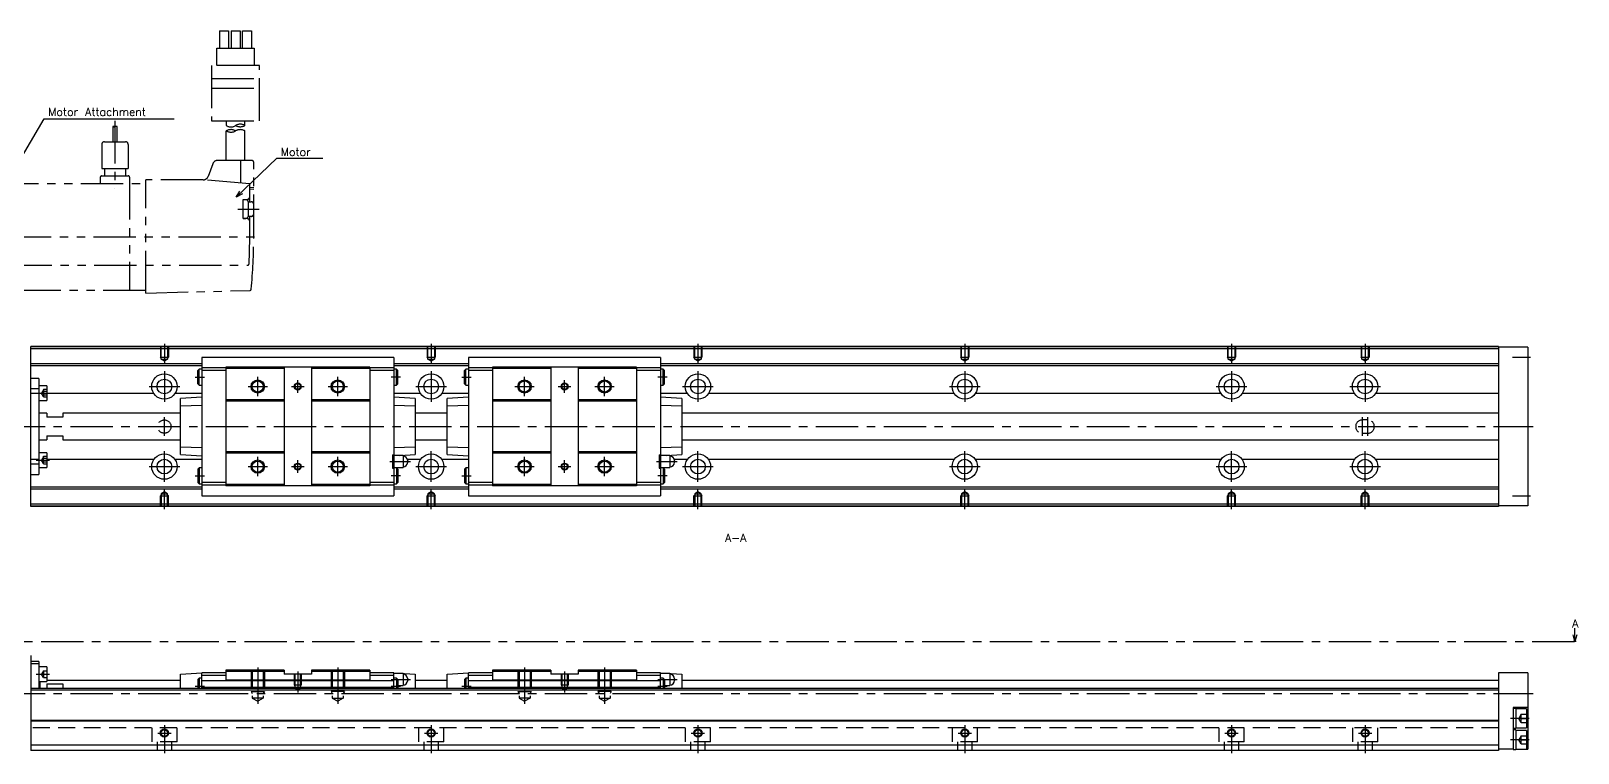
# Model space of a CAD drawing. Extents: x -2 to 875, y -8 to 279.
# Drawn here: x 295 to 875, y 9 to 279 of the extents above; entities that cross this region are included whole.
import ezdxf

# ---------------------------------------------------------------- set-up
doc = ezdxf.new("R2010")
doc.units = 0
doc.header["$LTSCALE"] = 0.5
for name, pattern in [('CENTER', [50.8, 31.75, -6.35, 6.35, -6.35]), ('DASHED', [19.05, 12.7, -6.35]), ('PHANTOM', [63.5, 31.75, -6.35, 6.35, -6.35, 6.35, -6.35])]:
    doc.linetypes.add(name, pattern=pattern)
for name, color, linetype in [('MSM_CENTER', 1, 'CENTER'), ('MSM_CONTINUOUS', 7, 'CONTINUOUS'), ('MSM_DASHED', 4, 'DASHED'), ('MSM_IMAGINARY', 6, 'PHANTOM'), ('MSM_NARROW', 5, 'CONTINUOUS'), ('MSM_PART_NUMBER', 7, 'CONTINUOUS')]:
    doc.layers.add(name, color=color, linetype=linetype)
doc.styles.get("Standard").update_dxf_attribs({"font": 'txt.shx', "height": 3, "bigfont": 'bigfont.shx'})

msp = doc.modelspace()

# ---------------------------------------------------------------- linework, layer by layer
at = {"layer": 'MSM_CENTER'}
for p, q in [((344.76, 162.3), (344.76, 154.79)), ((444.76, 162.3), (444.76, 154.79)), ((544.76, 162.3), (544.76, 154.79)), ((644.76, 162.3), (644.76, 154.79)), ((744.76, 162.3), (744.76, 154.79)), ((794.76, 162.3), (794.76, 154.79)), ((850.01, 157.3), (856.76, 157.3)), ((344.76, 152.05), (344.76, 140.55)), ((444.76, 152.05), (444.76, 140.55)), ((544.76, 152.05), (544.76, 140.55)), ((644.76, 152.05), (644.76, 140.55)), ((744.76, 152.05), (744.76, 140.55)), ((794.76, 152.05), (794.76, 140.55)), ((339.01, 146.3), (350.51, 146.3)), ((356.26, 149.8), (359.76, 149.8)), ((376.14, 146.3), (383.39, 146.3)), ((379.76, 142.67), (379.76, 149.92)), ((392.4, 146.3), (397.13, 146.3)), ((394.76, 143.93), (394.76, 148.66)), ((406.14, 146.3), (413.39, 146.3)), ((409.76, 142.67), (409.76, 149.92)), ((433.26, 149.8), (429.76, 149.8)), ((439.01, 146.3), (450.51, 146.3)), ((456.26, 149.8), (459.76, 149.8)), ((476.14, 146.3), (483.39, 146.3)), ((479.76, 142.67), (479.76, 149.92)), ((492.4, 146.3), (497.13, 146.3)), ((494.76, 143.93), (494.76, 148.66)), ((506.14, 146.3), (513.39, 146.3)), ((509.76, 142.67), (509.76, 149.92)), ((533.26, 149.8), (529.76, 149.8)), ((539.01, 146.3), (550.51, 146.3)), ((639.01, 146.3), (650.51, 146.3)), ((739.01, 146.3), (750.51, 146.3)), ((789.01, 146.3), (800.51, 146.3)), ((296.76, 143.85), (301.76, 143.85)), ((344.76, 127.8), (344.76, 134.8)), ((793.76, 127.8), (793.76, 134.8)), ((795.76, 127.8), (795.76, 134.8)), ((258.76, 131.3), (857.76, 131.3)), ((344.76, 110.55), (344.76, 122.05)), ((444.76, 110.55), (444.76, 122.05)), ((544.76, 110.55), (544.76, 122.05)), ((644.76, 110.55), (644.76, 122.05)), ((744.76, 110.55), (744.76, 122.05)), ((794.76, 110.55), (794.76, 122.05)), ((296.76, 118.74), (301.76, 118.74)), ((339.01, 116.3), (350.51, 116.3)), ((376.14, 116.3), (383.39, 116.3)), ((379.76, 112.67), (379.76, 119.92)), ((392.4, 116.3), (397.13, 116.3)), ((394.76, 113.93), (394.76, 118.66)), ((406.14, 116.3), (413.39, 116.3)), ((409.76, 112.67), (409.76, 119.92)), ((429.26, 118.2), (436.96, 118.2)), ((439.01, 116.3), (450.51, 116.3)), ((476.14, 116.3), (483.39, 116.3)), ((479.76, 112.67), (479.76, 119.92)), ((492.4, 116.3), (497.13, 116.3)), ((494.76, 113.93), (494.76, 118.66)), ((506.14, 116.3), (513.39, 116.3)), ((509.76, 112.67), (509.76, 119.92)), ((529.26, 118.2), (536.96, 118.2)), ((539.01, 116.3), (550.51, 116.3)), ((639.01, 116.3), (650.51, 116.3)), ((739.01, 116.3), (750.51, 116.3)), ((789.01, 116.3), (800.51, 116.3)), ((356.26, 112.8), (359.76, 112.8)), ((433.26, 112.8), (429.76, 112.8)), ((456.26, 112.8), (459.76, 112.8)), ((533.26, 112.8), (529.76, 112.8)), ((344.76, 100.3), (344.76, 107.81)), ((444.76, 100.3), (444.76, 107.81)), ((544.76, 100.3), (544.76, 107.81)), ((644.76, 100.3), (644.76, 107.81)), ((744.76, 100.3), (744.76, 107.81)), ((794.76, 100.3), (794.76, 107.81)), ((850.01, 105.3), (856.76, 105.3)), ((247.76, 50.8), (873.42, 50.8)), ((379.76, 41), (379.76, 27.41)), ((409.76, 41), (409.76, 27.41)), ((479.76, 41), (479.76, 27.41)), ((509.76, 41), (509.76, 27.41)), ((296.76, 38.55), (301.76, 38.55)), ((394.76, 39.5), (394.76, 31.69)), ((429.76, 36.5), (436.96, 36.5)), ((494.76, 39.5), (494.76, 31.69)), ((529.76, 36.5), (536.96, 36.5)), ((258.76, 31.3), (857.76, 31.3)), ((356.26, 34.1), (359.76, 34.1)), ((429.76, 34.1), (433.26, 34.1)), ((456.26, 34.1), (459.76, 34.1)), ((529.76, 34.1), (533.26, 34.1)), ((344.76, 19.5), (344.76, 9)), ((444.76, 19.5), (444.76, 9)), ((544.76, 19.5), (544.76, 9)), ((644.76, 19.5), (644.76, 9)), ((744.76, 19.5), (744.76, 9)), ((794.76, 19.5), (794.76, 9)), ((856.26, 22), (849.26, 22)), ((342.26, 16.5), (347.26, 16.5)), ((442.26, 16.5), (447.26, 16.5)), ((542.26, 16.5), (547.26, 16.5)), ((642.26, 16.5), (647.26, 16.5)), ((742.26, 16.5), (747.26, 16.5)), ((792.26, 16.5), (797.26, 16.5)), ((856.26, 14), (849.26, 14))]:
    msp.add_line(p, q, dxfattribs=at)
at = {"layer": 'MSM_CONTINUOUS'}
for p, q in [((844.76, 161.3), (294.76, 161.3)), ((294.76, 101.3), (294.76, 161.3)), ((844.76, 161.1), (294.76, 161.1)), ((844.76, 160.4), (294.76, 160.4)), ((430.76, 157.2), (358.76, 157.2)), ((358.76, 157.2), (358.76, 105.4)), ((430.76, 157.2), (430.76, 105.4)), ((530.76, 157.2), (458.76, 157.2)), ((458.76, 157.2), (458.76, 105.4)), ((530.76, 157.2), (530.76, 105.4)), ((844.76, 161.3), (844.76, 101.3)), ((855.76, 161), (844.76, 161)), ((855.76, 161), (855.76, 101.6)), ((358.76, 154.75), (294.76, 154.75)), ((358.76, 154.05), (294.76, 154.05)), ((357.76, 152.8), (357.26, 152.3)), ((357.26, 147.3), (357.26, 152.3)), ((358.76, 152.8), (357.76, 152.8)), ((357.76, 146.8), (357.76, 152.8)), ((367.76, 153.25), (358.76, 153.25)), ((367.76, 152.25), (358.76, 152.25)), ((421.76, 153.55), (367.76, 153.55)), ((367.76, 153.55), (367.76, 109.05)), ((389.66, 153.05), (367.76, 153.05)), ((389.66, 153.55), (389.66, 109.05)), ((399.86, 153.55), (399.86, 109.05)), ((421.76, 153.05), (399.86, 153.05)), ((421.76, 153.55), (421.76, 109.05)), ((430.76, 153.25), (421.76, 153.25)), ((430.76, 152.25), (421.76, 152.25)), ((458.76, 154.75), (430.76, 154.75)), ((458.76, 154.05), (430.76, 154.05)), ((431.76, 152.8), (430.76, 152.8)), ((432.26, 152.3), (431.76, 152.8)), ((431.76, 146.8), (431.76, 152.8)), ((432.26, 147.3), (432.26, 152.3)), ((457.76, 152.8), (457.26, 152.3)), ((457.26, 147.3), (457.26, 152.3)), ((458.76, 152.8), (457.76, 152.8)), ((457.76, 146.8), (457.76, 152.8)), ((467.76, 153.25), (458.76, 153.25)), ((467.76, 152.25), (458.76, 152.25)), ((521.76, 153.55), (467.76, 153.55)), ((467.76, 153.55), (467.76, 109.05)), ((489.66, 153.05), (467.76, 153.05)), ((489.66, 153.55), (489.66, 109.05)), ((499.86, 153.55), (499.86, 109.05)), ((521.76, 153.05), (499.86, 153.05)), ((521.76, 153.55), (521.76, 109.05)), ((530.76, 153.25), (521.76, 153.25)), ((530.76, 152.25), (521.76, 152.25)), ((844.76, 154.75), (530.76, 154.75)), ((844.76, 154.05), (530.76, 154.05)), ((531.76, 152.8), (530.76, 152.8)), ((532.26, 152.3), (531.76, 152.8)), ((531.76, 146.8), (531.76, 152.8)), ((532.26, 147.3), (532.26, 152.3)), ((297.76, 149.3), (294.76, 149.3)), ((297.76, 145.43), (294.76, 145.43)), ((297.76, 149.3), (297.76, 113.3)), ((300.76, 146.6), (297.76, 146.6)), ((300.76, 146.6), (300.76, 141.1)), ((357.26, 147.3), (357.76, 146.8)), ((357.76, 146.8), (358.76, 146.8)), ((430.76, 146.8), (431.76, 146.8)), ((431.76, 146.8), (432.26, 147.3)), ((457.26, 147.3), (457.76, 146.8)), ((457.76, 146.8), (458.76, 146.8)), ((530.76, 146.8), (531.76, 146.8)), ((531.76, 146.8), (532.26, 147.3)), ((297.76, 143.68), (294.76, 143.68)), ((297.76, 141.1), (300.76, 141.1)), ((340.81, 143.66), (300.76, 143.66)), ((358.76, 143.66), (348.71, 143.66)), ((358.76, 142.3), (350.76, 141.77)), ((350.76, 120.83), (350.76, 141.77)), ((389.66, 141.3), (367.76, 141.3)), ((389.66, 140.8), (367.76, 140.8)), ((421.76, 141.3), (399.86, 141.3)), ((421.76, 140.8), (399.86, 140.8)), ((440.81, 143.66), (430.76, 143.66)), ((438.76, 141.77), (430.76, 142.3)), ((438.76, 141.77), (438.76, 120.83)), ((458.76, 143.66), (448.71, 143.66)), ((458.76, 142.3), (450.76, 141.77)), ((450.76, 120.83), (450.76, 141.77)), ((489.66, 141.3), (467.76, 141.3)), ((489.66, 140.8), (467.76, 140.8)), ((521.76, 141.3), (499.86, 141.3)), ((521.76, 140.8), (499.86, 140.8)), ((540.81, 143.66), (530.76, 143.66)), ((538.76, 141.77), (530.76, 142.3)), ((538.76, 141.77), (538.76, 120.83)), ((640.81, 143.66), (548.71, 143.66)), ((740.81, 143.66), (648.71, 143.66)), ((790.81, 143.66), (748.71, 143.66)), ((844.76, 143.66), (798.71, 143.66)), ((300.76, 136.3), (297.76, 136.3)), ((300.76, 136.3), (300.76, 134.8)), ((306.76, 134.8), (300.76, 134.8)), ((306.76, 136.3), (306.76, 134.8)), ((350.76, 136.3), (306.76, 136.3)), ((358.76, 139.16), (350.76, 138.9)), ((438.76, 138.9), (430.76, 139.16)), ((450.76, 136.3), (438.76, 136.3)), ((458.76, 139.16), (450.76, 138.9)), ((538.76, 138.9), (530.76, 139.16)), ((844.76, 136.3), (538.76, 136.3)), ((300.76, 127.8), (306.76, 127.8)), ((300.76, 127.8), (300.76, 126.3)), ((306.76, 127.8), (306.76, 126.3)), ((297.76, 126.3), (300.76, 126.3)), ((306.76, 126.3), (350.76, 126.3)), ((350.76, 123.7), (358.76, 123.44)), ((389.66, 121.8), (367.76, 121.8)), ((421.76, 121.8), (399.86, 121.8)), ((430.76, 123.44), (438.76, 123.7)), ((438.76, 126.3), (450.76, 126.3)), ((450.76, 123.7), (458.76, 123.44)), ((489.66, 121.8), (467.76, 121.8)), ((521.76, 121.8), (499.86, 121.8)), ((530.76, 123.44), (538.76, 123.7)), ((538.76, 126.3), (844.76, 126.3)), ((297.76, 118.92), (294.76, 118.92)), ((297.76, 117.17), (294.76, 117.17)), ((300.76, 121.49), (297.76, 121.49)), ((297.76, 115.99), (300.76, 115.99)), ((300.76, 121.49), (300.76, 115.99)), ((340.81, 118.94), (300.76, 118.94)), ((358.76, 118.94), (348.71, 118.94)), ((350.76, 120.83), (358.76, 120.3)), ((389.66, 121.3), (367.76, 121.3)), ((421.76, 121.3), (399.86, 121.3)), ((430.26, 120.7), (430.26, 115.7)), ((430.26, 120.7), (430.76, 120.7)), ((430.76, 119.7), (430.26, 119.7)), ((430.26, 116.7), (430.76, 116.7)), ((434.21, 120.45), (430.76, 120.45)), ((433.02, 120.45), (438.76, 120.83)), ((434.21, 120.45), (434.21, 115.95)), ((440.81, 118.94), (435.9, 118.94)), ((435.96, 118.5), (435.96, 117.9)), ((458.76, 118.94), (448.71, 118.94)), ((450.76, 120.83), (458.76, 120.3)), ((489.66, 121.3), (467.76, 121.3)), ((521.76, 121.3), (499.86, 121.3)), ((530.26, 120.7), (530.26, 115.7)), ((530.26, 120.7), (530.76, 120.7)), ((530.76, 119.7), (530.26, 119.7)), ((530.26, 116.7), (530.76, 116.7)), ((534.21, 120.45), (530.76, 120.45)), ((533.02, 120.45), (538.76, 120.83)), ((534.21, 120.45), (534.21, 115.95)), ((540.81, 118.94), (535.9, 118.94)), ((535.96, 118.5), (535.96, 117.9)), ((640.81, 118.94), (548.71, 118.94)), ((740.81, 118.94), (648.71, 118.94)), ((790.81, 118.94), (748.71, 118.94)), ((844.76, 118.94), (798.71, 118.94)), ((294.76, 113.3), (297.76, 113.3)), ((357.76, 115.8), (357.26, 115.3)), ((357.26, 115.3), (357.26, 110.3)), ((357.26, 110.3), (357.76, 109.8)), ((357.76, 115.8), (357.76, 109.8)), ((358.76, 115.8), (357.76, 115.8)), ((367.76, 110.35), (358.76, 110.35)), ((430.76, 110.35), (421.76, 110.35)), ((430.26, 115.7), (430.76, 115.7)), ((430.76, 115.95), (434.21, 115.95)), ((431.76, 115.8), (430.76, 115.8)), ((431.76, 115.8), (431.76, 109.8)), ((432.26, 115.3), (431.76, 115.8)), ((431.76, 109.8), (432.26, 110.3)), ((432.26, 115.3), (432.26, 110.3)), ((457.76, 115.8), (457.26, 115.3)), ((457.26, 115.3), (457.26, 110.3)), ((457.26, 110.3), (457.76, 109.8)), ((457.76, 115.8), (457.76, 109.8)), ((458.76, 115.8), (457.76, 115.8)), ((467.76, 110.35), (458.76, 110.35)), ((530.76, 110.35), (521.76, 110.35)), ((530.26, 115.7), (530.76, 115.7)), ((530.76, 115.95), (534.21, 115.95)), ((531.76, 115.8), (530.76, 115.8)), ((531.76, 115.8), (531.76, 109.8)), ((532.26, 115.3), (531.76, 115.8)), ((531.76, 109.8), (532.26, 110.3)), ((532.26, 115.3), (532.26, 110.3)), ((358.76, 108.55), (294.76, 108.55)), ((358.76, 107.85), (294.76, 107.85)), ((357.76, 109.8), (358.76, 109.8)), ((367.76, 109.35), (358.76, 109.35)), ((358.76, 105.4), (430.76, 105.4)), ((389.66, 109.55), (367.76, 109.55)), ((421.76, 109.05), (367.76, 109.05)), ((421.76, 109.55), (399.86, 109.55)), ((430.76, 109.35), (421.76, 109.35)), ((430.76, 109.8), (431.76, 109.8)), ((458.76, 108.55), (430.76, 108.55)), ((458.76, 107.85), (430.76, 107.85)), ((457.76, 109.8), (458.76, 109.8)), ((467.76, 109.35), (458.76, 109.35)), ((458.76, 105.4), (530.76, 105.4)), ((489.66, 109.55), (467.76, 109.55)), ((521.76, 109.05), (467.76, 109.05)), ((521.76, 109.55), (499.86, 109.55)), ((530.76, 109.35), (521.76, 109.35)), ((530.76, 109.8), (531.76, 109.8)), ((844.76, 108.55), (530.76, 108.55)), ((844.76, 107.85), (530.76, 107.85)), ((844.76, 102.2), (294.76, 102.2)), ((844.76, 101.5), (294.76, 101.5)), ((844.76, 101.3), (294.76, 101.3)), ((855.76, 101.6), (844.76, 101.6)), ((873.42, 50.8), (872.75, 53.3)), ((873.42, 50.8), (873.42, 55.8)), ((874.09, 53.3), (873.42, 50.8)), ((873.92, 50.8), (872.92, 50.8)), ((294.76, 45.5), (294.76, 10)), ((297.76, 43.3), (294.76, 43.3)), ((297.76, 42.45), (294.76, 42.45)), ((297.76, 43.3), (297.76, 33.2)), ((300.76, 41.3), (297.76, 41.3)), ((300.76, 41.3), (300.76, 35.8)), ((297.76, 35.8), (300.76, 35.8)), ((298.26, 33.2), (298.26, 35.8)), ((300.76, 36.3), (350.76, 36.3)), ((300.76, 34.87), (306.76, 34.87)), ((300.76, 34.87), (300.76, 33.2)), ((306.76, 34.87), (306.76, 33.2)), ((350.76, 38.5), (358.76, 39)), ((350.76, 33.2), (350.76, 38.5)), ((357.76, 37.1), (357.26, 36.6)), ((357.26, 36.6), (357.26, 33.2)), ((358.76, 37.1), (357.76, 37.1)), ((357.76, 37.1), (357.76, 33.2)), ((367.76, 39), (358.76, 39)), ((358.76, 33.2), (358.76, 39)), ((367.76, 38), (358.76, 38)), ((430.76, 36), (358.76, 36)), ((367.76, 40), (367.76, 36.29)), ((389.66, 40), (367.76, 40)), ((389.66, 39.5), (367.76, 39.5)), ((421.76, 36.29), (367.76, 36.29)), ((389.66, 40), (389.66, 38.5)), ((399.86, 38.5), (389.66, 38.5)), ((421.76, 40), (399.86, 40)), ((399.86, 40), (399.86, 38.5)), ((421.76, 39.5), (399.86, 39.5)), ((421.76, 40), (421.76, 36.29)), ((430.76, 39), (421.76, 39)), ((430.76, 38), (421.76, 38)), ((430.76, 39), (438.76, 38.5)), ((430.76, 33.2), (430.76, 39)), ((434.21, 38.75), (430.76, 38.75)), ((431.76, 37.1), (430.76, 37.1)), ((432.26, 36.6), (431.76, 37.1)), ((431.76, 37.1), (431.76, 33.2)), ((432.26, 36.6), (432.26, 33.2)), ((434.21, 38.75), (434.21, 34.25)), ((435.96, 36.8), (435.96, 36.2)), ((438.76, 38.5), (438.76, 33.2)), ((438.76, 36.3), (450.76, 36.3)), ((450.76, 38.5), (458.76, 39)), ((450.76, 33.2), (450.76, 38.5)), ((457.76, 37.1), (457.26, 36.6)), ((457.26, 36.6), (457.26, 33.2)), ((458.76, 37.1), (457.76, 37.1)), ((457.76, 37.1), (457.76, 33.2)), ((467.76, 39), (458.76, 39)), ((458.76, 33.2), (458.76, 39)), ((467.76, 38), (458.76, 38)), ((530.76, 36), (458.76, 36)), ((467.76, 40), (467.76, 36.29)), ((489.66, 40), (467.76, 40)), ((489.66, 39.5), (467.76, 39.5)), ((521.76, 36.29), (467.76, 36.29)), ((489.66, 40), (489.66, 38.5)), ((499.86, 38.5), (489.66, 38.5)), ((521.76, 40), (499.86, 40)), ((499.86, 40), (499.86, 38.5)), ((521.76, 39.5), (499.86, 39.5)), ((521.76, 40), (521.76, 36.29)), ((530.76, 39), (521.76, 39)), ((530.76, 38), (521.76, 38)), ((530.76, 39), (538.76, 38.5)), ((530.76, 33.2), (530.76, 39)), ((534.21, 38.75), (530.76, 38.75)), ((531.76, 37.1), (530.76, 37.1)), ((532.26, 36.6), (531.76, 37.1)), ((531.76, 37.1), (531.76, 33.2)), ((532.26, 36.6), (532.26, 33.2)), ((534.21, 38.75), (534.21, 34.25)), ((535.96, 36.8), (535.96, 36.2)), ((538.76, 38.5), (538.76, 33.2)), ((538.76, 36.3), (844.76, 36.3)), ((844.76, 39), (844.76, 10)), ((855.76, 39), (844.76, 39)), ((855.76, 39), (855.76, 10.5)), ((844.76, 33.2), (294.76, 33.2)), ((844.76, 32.5), (294.76, 32.5)), ((430.76, 33.5), (358.76, 33.5)), ((432.26, 34.25), (434.21, 34.25)), ((530.76, 33.5), (458.76, 33.5)), ((532.26, 34.25), (534.21, 34.25)), ((855.76, 26), (850.26, 26)), ((850.26, 26), (850.26, 10.35)), ((851.26, 25.65), (850.26, 25.65)), ((851.26, 25.65), (851.26, 18.35)), ((855.26, 25.5), (851.26, 25.5)), ((855.26, 25.5), (855.26, 18.5)), ((844.76, 21.2), (294.76, 21.2)), ((844.76, 21), (294.76, 21)), ((850.26, 18.35), (851.26, 18.35)), ((851.26, 17.65), (850.26, 17.65)), ((851.26, 18.5), (855.26, 18.5)), ((851.26, 17.65), (851.26, 10.35)), ((855.26, 17.5), (851.26, 17.5)), ((855.26, 17.5), (855.26, 10.5)), ((844.76, 12), (294.76, 12)), ((844.76, 10), (294.76, 10)), ((850.26, 10.5), (844.76, 10.5)), ((850.26, 10.35), (851.26, 10.35)), ((851.26, 10.5), (855.76, 10.5))]:
    msp.add_line(p, q, dxfattribs=at)
for centre, radius in [((344.76, 146.3), 4.75), ((444.76, 146.3), 4.75), ((544.76, 146.3), 4.75), ((644.76, 146.3), 4.75), ((744.76, 146.3), 4.75), ((794.76, 146.3), 4.75), ((344.76, 146.3), 2.75), ((379.76, 146.3), 2.07), ((394.76, 146.3), 1.06), ((409.76, 146.3), 2.07), ((444.76, 146.3), 2.75), ((479.76, 146.3), 2.07), ((494.76, 146.3), 1.06), ((509.76, 146.3), 2.07), ((544.76, 146.3), 2.75), ((644.76, 146.3), 2.75), ((744.76, 146.3), 2.75), ((794.76, 146.3), 2.75), ((344.76, 116.3), 4.75), ((344.76, 116.3), 2.75), ((379.76, 116.3), 2.07), ((394.76, 116.3), 1.06), ((409.76, 116.3), 2.07), ((444.76, 116.3), 4.75), ((444.76, 116.3), 2.75), ((479.76, 116.3), 2.07), ((494.76, 116.3), 1.06), ((509.76, 116.3), 2.07), ((544.76, 116.3), 4.75), ((544.76, 116.3), 2.75), ((644.76, 116.3), 4.75), ((644.76, 116.3), 2.75), ((744.76, 116.3), 4.75), ((744.76, 116.3), 2.75), ((794.76, 116.3), 4.75), ((794.76, 116.3), 2.75), ((344.76, 16.5), 1.23), ((444.76, 16.5), 1.23), ((544.76, 16.5), 1.23), ((644.76, 16.5), 1.23), ((744.76, 16.5), 1.23), ((794.76, 16.5), 1.23)]:
    msp.add_circle(centre, radius, dxfattribs=at)
for centre, start, end in [((434.21, 118.5), 0, 90), ((434.21, 117.9), 270, 0), ((534.21, 118.5), 0, 90), ((534.21, 117.9), 270, 0), ((434.21, 36.8), 0, 90), ((434.21, 36.2), 270, 0), ((534.21, 36.8), 0, 90), ((534.21, 36.2), 270, 0)]:
    msp.add_arc(centre, 1.75, start, end, dxfattribs=at)
at = {"layer": 'MSM_DASHED'}
for p, q in [((343.26, 161.3), (343.26, 157.3)), ((343.53, 156.83), (343.26, 157.3)), ((343.26, 157.3), (346.26, 157.3)), ((343.53, 156.5), (343.53, 161.3)), ((345.99, 161.3), (345.99, 156.5)), ((345.99, 156.83), (346.26, 157.3)), ((346.26, 161.3), (346.26, 157.3)), ((443.26, 161.3), (443.26, 157.3)), ((443.53, 156.83), (443.26, 157.3)), ((443.26, 157.3), (446.26, 157.3)), ((443.53, 156.5), (443.53, 161.3)), ((445.99, 161.3), (445.99, 156.5)), ((445.99, 156.83), (446.26, 157.3)), ((446.26, 161.3), (446.26, 157.3)), ((543.26, 161.3), (543.26, 157.3)), ((543.53, 156.83), (543.26, 157.3)), ((543.26, 157.3), (546.26, 157.3)), ((543.53, 156.5), (543.53, 161.3)), ((545.99, 161.3), (545.99, 156.5)), ((545.99, 156.83), (546.26, 157.3)), ((546.26, 161.3), (546.26, 157.3)), ((643.26, 161.3), (643.26, 157.3)), ((643.53, 156.83), (643.26, 157.3)), ((643.26, 157.3), (646.26, 157.3)), ((643.53, 156.5), (643.53, 161.3)), ((645.99, 161.3), (645.99, 156.5)), ((645.99, 156.83), (646.26, 157.3)), ((646.26, 161.3), (646.26, 157.3)), ((743.26, 161.3), (743.26, 157.3)), ((743.53, 156.83), (743.26, 157.3)), ((743.26, 157.3), (746.26, 157.3)), ((743.53, 156.5), (743.53, 161.3)), ((745.99, 161.3), (745.99, 156.5)), ((745.99, 156.83), (746.26, 157.3)), ((746.26, 161.3), (746.26, 157.3)), ((793.26, 161.3), (793.26, 157.3)), ((793.53, 156.83), (793.26, 157.3)), ((793.26, 157.3), (796.26, 157.3)), ((793.53, 156.5), (793.53, 161.3)), ((795.99, 161.3), (795.99, 156.5)), ((795.99, 156.83), (796.26, 157.3)), ((796.26, 161.3), (796.26, 157.3)), ((343.53, 156.5), (345.99, 156.5)), ((344.76, 155.79), (343.53, 156.5)), ((345.99, 156.5), (344.76, 155.79)), ((443.53, 156.5), (445.99, 156.5)), ((444.76, 155.79), (443.53, 156.5)), ((445.99, 156.5), (444.76, 155.79)), ((543.53, 156.5), (545.99, 156.5)), ((544.76, 155.79), (543.53, 156.5)), ((545.99, 156.5), (544.76, 155.79)), ((643.53, 156.5), (645.99, 156.5)), ((644.76, 155.79), (643.53, 156.5)), ((645.99, 156.5), (644.76, 155.79)), ((743.53, 156.5), (745.99, 156.5)), ((744.76, 155.79), (743.53, 156.5)), ((745.99, 156.5), (744.76, 155.79)), ((793.53, 156.5), (795.99, 156.5)), ((794.76, 155.79), (793.53, 156.5)), ((795.99, 156.5), (794.76, 155.79)), ((299.46, 145.1), (298.74, 143.85)), ((299.46, 145.3), (300.76, 145.3)), ((299.46, 145.3), (299.46, 142.41)), ((299.46, 142.6), (298.74, 143.85)), ((299.46, 144.58), (300.76, 144.58)), ((299.46, 143.13), (300.76, 143.13)), ((299.46, 142.41), (300.76, 142.41)), ((795.76, 133.8), (793.76, 133.8)), ((793.76, 128.8), (795.76, 128.8)), ((299.46, 119.99), (298.74, 118.74)), ((299.46, 117.49), (298.74, 118.74)), ((299.46, 120.19), (300.76, 120.19)), ((299.46, 117.3), (299.46, 120.19)), ((299.46, 119.47), (300.76, 119.47)), ((299.46, 118.02), (300.76, 118.02)), ((299.46, 117.3), (300.76, 117.3)), ((343.53, 105.77), (343.26, 105.3)), ((343.26, 101.3), (343.26, 105.3)), ((343.26, 105.3), (346.26, 105.3)), ((344.76, 106.81), (343.53, 106.1)), ((343.53, 106.1), (343.53, 101.3)), ((343.53, 106.1), (345.99, 106.1)), ((345.99, 106.1), (344.76, 106.81)), ((345.99, 101.3), (345.99, 106.1)), ((345.99, 105.77), (346.26, 105.3)), ((346.26, 101.3), (346.26, 105.3)), ((443.53, 105.77), (443.26, 105.3)), ((443.26, 101.3), (443.26, 105.3)), ((443.26, 105.3), (446.26, 105.3)), ((444.76, 106.81), (443.53, 106.1)), ((443.53, 106.1), (443.53, 101.3)), ((443.53, 106.1), (445.99, 106.1)), ((445.99, 106.1), (444.76, 106.81)), ((445.99, 101.3), (445.99, 106.1)), ((445.99, 105.77), (446.26, 105.3)), ((446.26, 101.3), (446.26, 105.3)), ((543.53, 105.77), (543.26, 105.3)), ((543.26, 101.3), (543.26, 105.3)), ((543.26, 105.3), (546.26, 105.3)), ((544.76, 106.81), (543.53, 106.1)), ((543.53, 106.1), (543.53, 101.3)), ((543.53, 106.1), (545.99, 106.1)), ((545.99, 106.1), (544.76, 106.81)), ((545.99, 101.3), (545.99, 106.1)), ((545.99, 105.77), (546.26, 105.3)), ((546.26, 101.3), (546.26, 105.3)), ((643.53, 105.77), (643.26, 105.3)), ((643.26, 101.3), (643.26, 105.3)), ((643.26, 105.3), (646.26, 105.3)), ((644.76, 106.81), (643.53, 106.1)), ((643.53, 106.1), (643.53, 101.3)), ((643.53, 106.1), (645.99, 106.1)), ((645.99, 106.1), (644.76, 106.81)), ((645.99, 101.3), (645.99, 106.1)), ((645.99, 105.77), (646.26, 105.3)), ((646.26, 101.3), (646.26, 105.3)), ((743.53, 105.77), (743.26, 105.3)), ((743.26, 101.3), (743.26, 105.3)), ((743.26, 105.3), (746.26, 105.3)), ((744.76, 106.81), (743.53, 106.1)), ((743.53, 106.1), (743.53, 101.3)), ((743.53, 106.1), (745.99, 106.1)), ((745.99, 106.1), (744.76, 106.81)), ((745.99, 101.3), (745.99, 106.1)), ((745.99, 105.77), (746.26, 105.3)), ((746.26, 101.3), (746.26, 105.3)), ((793.53, 105.77), (793.26, 105.3)), ((793.26, 101.3), (793.26, 105.3)), ((793.26, 105.3), (796.26, 105.3)), ((794.76, 106.81), (793.53, 106.1)), ((793.53, 106.1), (793.53, 101.3)), ((793.53, 106.1), (795.99, 106.1)), ((795.99, 106.1), (794.76, 106.81)), ((795.99, 101.3), (795.99, 106.1)), ((795.99, 105.77), (796.26, 105.3)), ((796.26, 101.3), (796.26, 105.3)), ((299.46, 39.8), (298.74, 38.55)), ((299.46, 37.3), (298.74, 38.55)), ((299.46, 39.8), (300.76, 39.8)), ((299.46, 39.8), (299.46, 37.3)), ((299.46, 38.55), (300.76, 38.55)), ((299.46, 37.3), (300.76, 37.3)), ((377.26, 40), (377.26, 32)), ((377.69, 40), (377.69, 29.6)), ((381.83, 40), (381.83, 29.6)), ((382.26, 40), (382.26, 32)), ((393.46, 38.5), (393.46, 34.5)), ((393.7, 38.5), (393.7, 33.3)), ((395.82, 33.3), (395.82, 38.5)), ((396.06, 38.5), (396.06, 34.5)), ((407.26, 40), (407.26, 32)), ((407.69, 40), (407.69, 29.6)), ((411.83, 40), (411.83, 29.6)), ((412.26, 40), (412.26, 32)), ((477.26, 40), (477.26, 32)), ((477.69, 40), (477.69, 29.6)), ((481.83, 40), (481.83, 29.6)), ((482.26, 40), (482.26, 32)), ((493.46, 38.5), (493.46, 34.5)), ((493.7, 38.5), (493.7, 33.3)), ((495.82, 33.3), (495.82, 38.5)), ((496.06, 38.5), (496.06, 34.5)), ((507.26, 40), (507.26, 32)), ((507.69, 40), (507.69, 29.6)), ((511.83, 40), (511.83, 29.6)), ((512.26, 40), (512.26, 32)), ((377.26, 32), (377.69, 31.25)), ((377.26, 32), (382.26, 32)), ((381.83, 29.6), (377.69, 29.6)), ((377.69, 29.6), (379.76, 28.41)), ((381.83, 29.6), (379.76, 28.41)), ((382.26, 32), (381.83, 31.25)), ((393.46, 34.5), (393.7, 34.08)), ((393.46, 34.5), (396.06, 34.5)), ((395.82, 33.3), (393.7, 33.3)), ((393.7, 33.3), (394.76, 32.69)), ((394.76, 32.69), (395.82, 33.3)), ((396.06, 34.5), (395.82, 34.08)), ((412.26, 32), (407.26, 32)), ((407.26, 32), (407.69, 31.25)), ((407.69, 29.6), (411.83, 29.6)), ((407.69, 29.6), (409.76, 28.41)), ((411.83, 29.6), (409.76, 28.41)), ((412.26, 32), (411.83, 31.25)), ((477.26, 32), (477.69, 31.25)), ((477.26, 32), (482.26, 32)), ((481.83, 29.6), (477.69, 29.6)), ((477.69, 29.6), (479.76, 28.41)), ((481.83, 29.6), (479.76, 28.41)), ((482.26, 32), (481.83, 31.25)), ((493.46, 34.5), (493.7, 34.08)), ((493.46, 34.5), (496.06, 34.5)), ((495.82, 33.3), (493.7, 33.3)), ((493.7, 33.3), (494.76, 32.69)), ((494.76, 32.69), (495.82, 33.3)), ((496.06, 34.5), (495.82, 34.08)), ((512.26, 32), (507.26, 32)), ((507.26, 32), (507.69, 31.25)), ((507.69, 29.6), (511.83, 29.6)), ((507.69, 29.6), (509.76, 28.41)), ((511.83, 29.6), (509.76, 28.41)), ((512.26, 32), (511.83, 31.25)), ((853.26, 23.5), (852.4, 22)), ((853.26, 20.5), (853.26, 23.5)), ((853.26, 23.5), (855.26, 23.5)), ((844.76, 18.5), (294.76, 18.5)), ((340.01, 18.5), (340.01, 13.2)), ((349.51, 13.2), (349.51, 18.5)), ((440.01, 18.5), (440.01, 13.2)), ((449.51, 13.2), (449.51, 18.5)), ((540.01, 18.5), (540.01, 13.2)), ((549.51, 13.2), (549.51, 18.5)), ((640.01, 18.5), (640.01, 13.2)), ((649.51, 13.2), (649.51, 18.5)), ((740.01, 18.5), (740.01, 13.2)), ((749.51, 13.2), (749.51, 18.5)), ((790.01, 18.5), (790.01, 13.2)), ((799.51, 13.2), (799.51, 18.5)), ((853.26, 20.5), (852.4, 22)), ((853.26, 22), (855.26, 22)), ((853.26, 20.5), (855.26, 20.5)), ((349.51, 13.2), (340.01, 13.2)), ((342.01, 13.2), (342.01, 10)), ((347.51, 10), (347.51, 13.2)), ((449.51, 13.2), (440.01, 13.2)), ((442.01, 13.2), (442.01, 10)), ((447.51, 10), (447.51, 13.2)), ((549.51, 13.2), (540.01, 13.2)), ((542.01, 13.2), (542.01, 10)), ((547.51, 10), (547.51, 13.2)), ((649.51, 13.2), (640.01, 13.2)), ((642.01, 13.2), (642.01, 10)), ((647.51, 10), (647.51, 13.2)), ((749.51, 13.2), (740.01, 13.2)), ((742.01, 13.2), (742.01, 10)), ((747.51, 10), (747.51, 13.2)), ((799.51, 13.2), (790.01, 13.2)), ((792.01, 13.2), (792.01, 10)), ((797.51, 10), (797.51, 13.2)), ((853.26, 15.5), (852.4, 14)), ((853.26, 12.5), (852.4, 14)), ((853.26, 12.5), (853.26, 15.5)), ((853.26, 15.5), (855.26, 15.5)), ((853.26, 14), (855.26, 14)), ((853.26, 12.5), (855.26, 12.5))]:
    msp.add_line(p, q, dxfattribs=at)
msp.add_circle((344.76, 131.3), 2.5, dxfattribs=at)
for centre, start, end in [((793.76, 131.3), 90, 270), ((795.76, 131.3), 270, 90)]:
    msp.add_arc(centre, 2.5, start, end, dxfattribs=at)
at = {"layer": 'MSM_IMAGINARY'}
for p, q in [((365.46, 279.48), (365.46, 272.98)), ((365.46, 279.48), (368.86, 279.48)), ((368.86, 279.48), (368.86, 272.98)), ((369.76, 279.48), (373.16, 279.48)), ((369.76, 279.48), (369.76, 272.98)), ((373.16, 279.48), (373.16, 272.98)), ((374.06, 279.48), (377.46, 279.48)), ((374.06, 272.98), (374.06, 279.48)), ((377.46, 279.48), (377.46, 272.98)), ((364.46, 272.98), (378.46, 272.98)), ((364.46, 266.48), (364.46, 272.98)), ((378.46, 272.98), (378.46, 266.48)), ((380.46, 266.48), (362.46, 266.48)), ((362.46, 266.48), (362.46, 245.86)), ((362.46, 261.63), (380.46, 261.63)), ((380.46, 245.86), (380.46, 266.48)), ((362.46, 258.03), (380.46, 258.03)), ((325.41, 243.64), (325.41, 238)), ((326.26, 245.75), (326.26, 220.3)), ((327.11, 238), (327.11, 243.64)), ((362.46, 245.86), (380.46, 245.86)), ((367.96, 245.86), (367.96, 244.07)), ((374.96, 244.07), (374.96, 245.86)), ((322.31, 238), (330.21, 238)), ((367.96, 231), (367.96, 242.04)), ((374.96, 231), (374.96, 242.04)), ((321.31, 237), (321.31, 228)), ((331.21, 237), (331.21, 228)), ((321.31, 228), (331.21, 228)), ((322.36, 228), (322.36, 225.2)), ((330.16, 228), (330.16, 225.2)), ((362.88, 229.68), (361.18, 225.02)), ((377.46, 231), (364.76, 231)), ((373.46, 222.46), (373.46, 231)), ((378.26, 202.3), (378.26, 230.2)), ((281.76, 222.3), (337.76, 222.3)), ((320.76, 224.7), (320.76, 222.3)), ((321.26, 225.2), (331.26, 225.2)), ((331.76, 224.7), (331.76, 182.3)), ((337.76, 181.3), (337.76, 223.7)), ((359.3, 223.7), (337.76, 223.7)), ((376.76, 222.17), (359.3, 223.7)), ((376.76, 215.53), (376.76, 222.17)), ((378.26, 220.76), (376.76, 220.89)), ((374.26, 216.38), (375.76, 216.38)), ((374.26, 209.18), (374.26, 216.38)), ((375.26, 216.28), (374.26, 216.28)), ((376.23, 215.53), (377.26, 215.53)), ((376.26, 210.28), (376.26, 215.28)), ((378.26, 220.06), (376.76, 220.19)), ((372.26, 212.78), (380.26, 212.78)), ((374.26, 209.28), (375.26, 209.28)), ((375.76, 209.18), (374.26, 209.18)), ((377.26, 210.03), (376.26, 210.03)), ((376.76, 202.3), (376.76, 210.03)), ((254.76, 202.3), (380.26, 202.3)), ((286.76, 191.73), (376, 191.73)), ((337.76, 182.3), (281.76, 182.3)), ((337.76, 181.3), (376.82, 182.29))]:
    msp.add_line(p, q, dxfattribs=at)
for centre, radius, start, end in [((325.84, 242.9), 0.85, 60.00095, 119.99903), ((325.84, 244.37), 0.85, 240.00099, 299.99903), ((326.69, 242.9), 0.85, 59.99866, 119.99903), ((369.71, 246.51), 3, 234.31321, 305.6839), ((373.21, 241.04), 3.5, 60.00144, 120.00143), ((373.21, 247.1), 3.5, 240.00146, 300.00146), ((322.31, 237), 1, 90, 180), ((330.21, 237), 1, 359.99999, 90), ((369.71, 239.01), 3.5, 60.00144, 120.13194), ((369.71, 245.07), 3.5, 239.87096, 300.00002), ((373.21, 239.01), 3.5, 60.06374, 119.99999), ((364.76, 229), 2, 90, 160), ((377.46, 230.2), 0.8, 359.99999, 90), ((321.26, 224.7), 0.5, 90, 180), ((331.26, 224.7), 0.5, 359.99999, 90), ((359.3, 225.7), 2, 270, 340), ((375.26, 215.28), 1, 359.99998, 90.00003), ((375.76, 217.38), 1, 270, 0.00001), ((377.26, 214.53), 1, 359.99998, 90.00003), ((375.26, 210.28), 1, 269.99998, 359.99996), ((375.76, 208.18), 1, 1.70941, 90.00002), ((377.26, 211.03), 1, 269.99998, 359.99996), ((178.26, 202.3), 198.5, 357.08357, 0.00001), ((178.26, 202.3), 200, 354.38737, 0.00001), ((376, 192.23), 0.5, 270, 357.08357), ((376.8, 182.79), 0.5, 271.45031, 354.38737)]:
    msp.add_arc(centre, radius, start, end, dxfattribs=at)
at = {"layer": 'MSM_NARROW'}
for centre, radius in [((379.76, 146.3), 2.5), ((394.76, 146.3), 1.3), ((409.76, 146.3), 2.5), ((479.76, 146.3), 2.5), ((494.76, 146.3), 1.3), ((509.76, 146.3), 2.5), ((379.76, 116.3), 2.5), ((394.76, 116.3), 1.3), ((409.76, 116.3), 2.5), ((479.76, 116.3), 2.5), ((494.76, 116.3), 1.3), ((509.76, 116.3), 2.5), ((344.76, 16.5), 1.5), ((444.76, 16.5), 1.5), ((544.76, 16.5), 1.5), ((644.76, 16.5), 1.5), ((744.76, 16.5), 1.5), ((794.76, 16.5), 1.5)]:
    msp.add_circle(centre, radius, dxfattribs=at)
at = {"layer": 'MSM_PART_NUMBER'}
for p, q in [((280.7, 214.29), (299.66, 246.54)), ((299.66, 246.54), (348.5, 246.54)), ((371.72, 217.28), (386.86, 231.83)), ((386.86, 231.83), (404.17, 231.83)), ((371.72, 217.28), (373.06, 219.49)), ((373.99, 218.52), (371.72, 217.28))]:
    msp.add_line(p, q, dxfattribs=at)

# ---------------------------------------------------------------- texts
for s, p in [('Motor Attachment', (301.22, 247.69)), ('Motor', (388.38, 232.69)), ('A-A', (554.93, 88.1)), ('A', (872.42, 56.05))]:
    msp.add_text(s, height=3, dxfattribs=at).set_placement(p)

doc.saveas('drawing.dxf')
